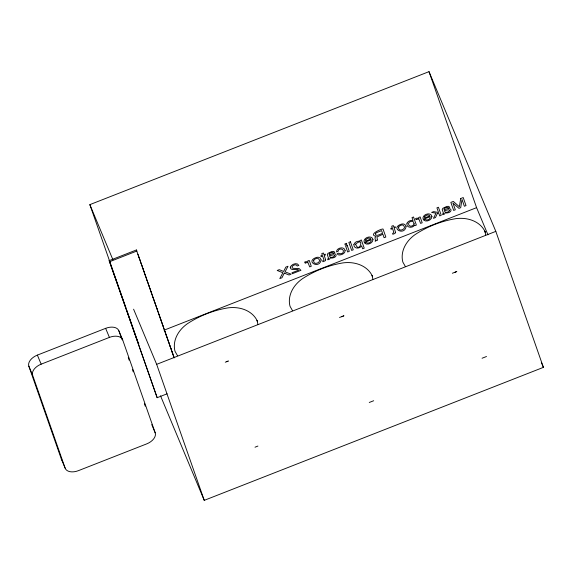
<?xml version="1.0" encoding="UTF-8"?>
<svg xmlns="http://www.w3.org/2000/svg" width="572" height="572" viewBox="0 0 572 572"><rect width="100%" height="100%" fill="white"/><g stroke="black" fill="none" stroke-linecap="round" stroke-linejoin="round"><path stroke-width="0.86" d="M456.721 271.543L452.345 273.259M225.282 362.205L227.921 361.189M341.784 316.724L343.951 315.758L339.525 317.489M454.597 272.494L456.763 271.521M257.908 446.06L255.019 447.197M373.68 400.743L369.262 402.473M486.5 356.506L482.074 358.244M226.755 361.711L228.514 360.946M125.976 307.886L89.854 204.633L429.007 71.65L495.817 231.374L543.4 367.367L204.247 500.35L160.51 395.788M157.164 397.697L109.145 260.653L136.393 249.971L136.844 251.037L109.588 261.719L157.164 397.697L167.074 393.808M37.366 355.112L105.627 328.342A11.712 7.193 -22.7 0 1 118.904 330.873L122.694 339.932L155.198 432.818A11.712 7.193 -22.7 0 1 146.675 443.893L78.414 470.656A11.712 7.193 -22.7 0 1 65.136 468.132L61.347 459.073L28.843 366.18A11.712 7.193 -22.7 0 1 37.366 355.112L41.155 364.171A11.712 7.193 -22.7 0 0 32.633 375.239L65.136 468.132M41.155 364.171L109.416 337.401A11.712 7.193 -22.7 0 1 122.694 339.932M164.035 330.194L476.59 207.65L429.007 71.65M204.247 500.35L156.664 364.35L495.817 231.374M405.348 266.509L402.845 262.062A31.489 24.832 -19.3 0 1 414.986 234.677A83.819 66.095 -19.3 0 1 455.863 218.647A31.489 24.832 -19.3 0 1 484.269 230.137L485.442 232.482M292.535 310.746L290.033 306.299A31.489 24.832 -19.3 0 1 302.173 278.907A83.819 66.095 -19.3 0 1 343.05 262.884A31.489 24.832 -19.3 0 1 371.457 274.374L372.622 276.719M177.513 355.727L175.003 351.279A31.489 24.832 -19.3 0 1 187.151 323.895A83.819 66.095 -19.3 0 1 228.021 307.865A31.489 24.832 -19.3 0 1 256.428 319.355L257.6 321.7M476.59 207.65L487.952 234.813M541.334 362.426L543.4 367.367M137.881 254.218L138.624 256.134M138.474 255.92L139.218 257.829M139.067 257.615L139.811 259.531M139.668 259.316L140.705 262.083M140.555 261.869L141.298 263.778M141.155 263.563L141.899 265.479M141.749 265.265L142.492 267.181M142.342 266.967L143.086 268.883M142.936 268.661L143.98 271.428M143.829 271.214L144.573 273.13M144.423 272.915L145.166 274.832M145.016 274.61L145.76 276.526M145.61 276.312L146.654 279.079M146.504 278.864L147.247 280.78M147.097 280.559L147.841 282.475M147.698 282.261L148.434 284.177M148.291 283.962L149.035 285.878M148.884 285.664L149.921 288.424M149.778 288.209L150.522 290.126M150.372 289.911L151.115 291.827M150.965 291.613L151.709 293.529M151.559 293.307L152.602 296.074M152.452 295.86L153.196 297.776M153.046 297.562L153.789 299.478M153.639 299.256L154.383 301.172M154.233 300.958L154.976 302.874M154.833 302.659L155.87 305.427M155.72 305.205L156.463 307.121M156.32 306.907L157.057 308.823M156.914 308.608L157.657 310.524M157.507 310.31L158.544 313.07M158.401 312.855L159.145 314.772M158.995 314.557L159.738 316.473M159.588 316.259L160.332 318.175M160.181 317.953L160.925 319.87M160.775 319.655L161.819 322.422M161.669 322.208L162.412 324.124M162.262 323.902L163.006 325.818M162.856 325.604L163.599 327.52M163.456 327.306L164.493 330.073M164.343 329.851L165.086 331.767M164.943 331.553L165.687 333.469M165.537 333.254L166.28 335.171M166.13 334.956L166.874 336.865M166.724 336.651L167.768 339.418M167.617 339.203L168.361 341.119M168.211 340.905L168.954 342.821M168.804 342.599L169.548 344.516M169.398 344.301L170.141 346.217M169.998 346.003L171.035 348.77M170.885 348.548L171.629 350.464M171.478 350.25L172.222 352.166M172.079 351.952L172.823 353.868M172.672 353.653L173.709 356.413M173.566 356.199L174.01 357.264M89.854 204.633L112.927 259.795M133.591 309.195L156.664 364.35M109.145 260.653L109.588 261.719M137.78 341.448L138.81 343.915M151.752 424.581L155.198 432.818M105.627 328.342L109.416 337.401M28.843 366.18L32.633 375.239M484.791 231.181L485.178 232.211M371.972 275.411L372.365 276.448M256.95 320.399L257.343 321.428M136.393 249.971L174.16 357.9M126.862 310.403L137.437 340.626M118.904 330.873L121.836 339.239M128.278 357.65L129.15 360.16M132.375 369.362L133.255 371.879M144.38 403.675L145.259 406.184M485.113 231.832L485.664 235.02M372.3 276.062L372.851 279.25M257.278 321.049L257.829 324.238M61.926 460.188A11.712 7.193 -22.7 0 1 61.347 459.073M353.889 244.644C353.546 249.092 359.952 248.956 361.59 245.788L362.641 248.784L364.221 248.162L361.361 239.99L359.824 240.59L360.095 241.37C357.672 240.662 354.497 242.092 353.889 244.644M321.128 259.96C319.455 269.605 304.719 261.368 316.387 257.457A4.168 2.56 -22.7 0 1 318.94 257.393L320.206 258.065L321.128 259.96M406.063 226.655C404.397 236.3 389.654 228.064 401.322 224.16A4.168 2.56 -22.7 0 1 403.882 224.088L405.14 224.76L406.063 226.655M345.102 250.536C345.166 253.296 342.106 254.762 339.718 254.962A3.468 2.131 -22.7 0 1 337.973 254.583L337.158 253.753L338.695 253.153L339.847 253.868L342.12 253.36A2.081 1.28 -22.7 0 0 343.2 252.295C344.78 248.491 338.252 247.762 338.059 251.337L336.522 251.937C336.264 247.848 344.394 245.91 345.102 250.536M372.98 239.632C372.865 243.222 367.36 245.524 364.707 243.222L366.259 242.614C368.096 244.001 371.843 242.313 371.192 239.797L364.3 242.499C362.276 237.773 372.022 234.406 372.98 239.632M431.931 216.523C431.817 220.106 426.312 222.408 423.659 220.106L425.211 219.498C427.048 220.885 430.802 219.198 430.144 216.681L423.251 219.383C421.228 214.657 430.973 211.29 431.931 216.523M328.542 258.351L327.606 259.066L327.856 259.795L329.658 259.095L330.123 257.986C338.267 258.873 338.238 250.557 329.193 254.876L329.272 253.582L330.838 252.71L332.375 252.374L333.362 252.974L334.834 252.395L333.741 251.394L331.896 251.473L327.956 253.339L327.284 254.554L328.542 258.351M443.457 213.292L442.521 214.007L442.771 214.736L444.566 214.042L445.037 212.934C453.181 213.821 453.153 205.498 444.108 209.817L444.187 208.523L445.752 207.65L447.29 207.314L448.269 207.915L449.749 207.336L448.655 206.342L446.811 206.413L442.871 208.287L442.199 209.502L443.457 213.292M414.049 223.416C414.228 226.541 408.322 227.534 408.522 223.766C408.708 220.992 413.985 220.091 414.049 223.416M355.605 244.137C359.216 254.526 365.193 235.778 355.605 244.137M290.254 267.26C290.519 271.5 296.561 268.096 298.834 270.084L291.97 272.772L292.299 273.702L300.929 270.32L299.149 268.597L293.15 268.325L292.442 268.053L292.02 266.888C292.721 265.058 296.282 263.706 297.24 266.016L298.849 265.379C297.075 261.94 291.32 264.221 290.254 267.26M377.313 240.068L375.125 241.227L375.454 240.333L374.939 237.845L376.054 236.372C367.839 234.613 381.324 228.743 383.026 228.986L385.835 237.03L384.091 237.716L382.882 234.263L377.055 236.908L377.313 240.068M313.735 260.339C312.712 266.445 323.237 261.969 318.096 258.487A2.309 1.416 -22.7 0 0 316.438 258.401L314.428 259.373L313.735 260.339M398.67 227.034C397.654 233.14 408.172 228.664 403.038 225.189A2.309 1.416 -22.7 0 0 401.38 225.103L399.37 226.069L398.67 227.034M460.71 198.527L459.38 206.778L453.324 201.423L450.85 202.388L453.667 210.432L455.326 209.781L452.917 203.017L458.966 208.358L460.696 207.679L462.026 199.442L464.357 206.242L466.023 205.591L463.213 197.547L460.71 198.527M375.368 233.748C375.389 237.537 381.102 233.548 382.568 233.355L381.603 230.609L376.548 232.64L375.368 233.748M365.744 239.875L365.651 241.077L370.878 239.032L370.413 238.424L368.704 238.045L366.974 238.638L365.744 239.875M424.696 216.759L424.603 217.961L429.829 215.916L429.372 215.308L427.656 214.929L425.925 215.522L424.696 216.759M407.007 223.223C405.67 227.971 413.041 228.571 414.65 224.882L414.907 225.633L416.366 225.061L413.542 216.988L412.004 217.589L413.027 220.506C410.76 219.948 408.072 221.128 407.007 223.223M325.654 259.867L325.025 260.882L322.887 261.711L322.615 260.932L323.959 259.888L322.622 256.063L321.121 256.649L320.835 255.848L322.336 255.255L321.764 253.618L323.366 252.996L323.938 254.633L325.211 254.132L325.489 254.94L324.217 255.434L325.654 259.867M395.602 232.447L394.966 233.455L392.835 234.284L392.564 233.512L393.901 232.468L392.564 228.636L391.062 229.229L390.783 228.421L392.285 227.835L391.713 226.197L393.307 225.568L393.879 227.206L395.152 226.705L395.438 227.513L394.158 228.013L395.602 232.447M437.373 213.456L435.478 217.567L433.454 218.354L435.978 213.199L431.61 212.412L433.626 211.626L438.552 212.527L436.922 207.85L438.438 207.257L441.255 215.301L439.732 215.894L438.967 213.692L437.373 213.456M284.284 273.087L281.967 277.756L279.801 278.607L282.897 272.701L277.191 270.477L279.272 269.662L283.619 271.464L285.836 267.095L288.016 266.237L285.063 271.85L291.119 274.167L289.017 274.989L284.284 273.087M334.556 255.798C333.583 257.443 329.779 258.329 329.429 255.755L333.526 254.833L334.191 254.948L334.556 255.798M449.47 210.739C448.498 212.384 444.694 213.27 444.344 210.696L448.441 209.774L449.106 209.895L449.47 210.739M305.219 263.006L304.604 262.09L306.027 261.626L308.072 262.005L307.715 260.989L309.216 260.403L311.268 266.266L309.688 266.888L308.144 262.991L307.05 262.591L305.219 263.006M416.137 219.519L415.522 218.604L416.945 218.132L418.99 218.511L418.632 217.503L420.134 216.91L422.186 222.78L420.606 223.395L419.062 219.498L417.975 219.097L416.137 219.519M346.468 243.315L344.866 243.951L345.252 245.066L346.861 244.437L346.468 243.315M350.421 241.77L348.841 242.385L351.658 250.429L353.239 249.814L350.421 241.77M347.24 245.524L345.638 246.153L347.676 251.987L349.285 251.358L347.24 245.524"/></g></svg>
